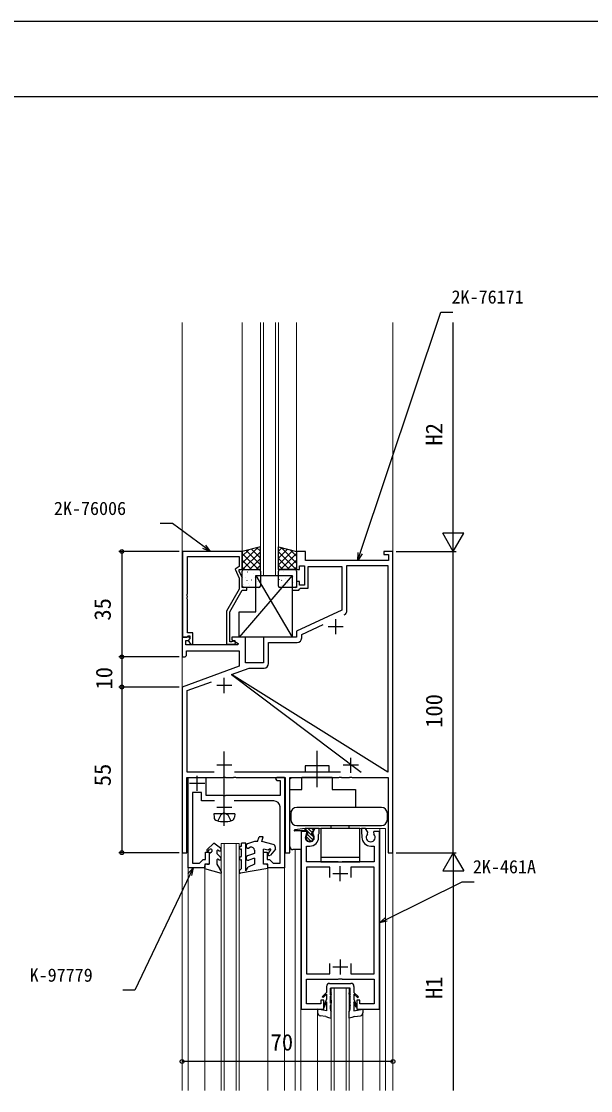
# Model space of a CAD drawing. Units: millimetres, scale not verified. Extents: x -437 to 438, y -681 to 679.
# Drawn here: x -4.3 to 184.6, y 288.7 to 643.7 of the extents above; entities that cross this region are included whole.
import ezdxf
from ezdxf.enums import TextEntityAlignment as Align

# ---------------------------------------------------------------- set-up
doc = ezdxf.new("R2010")
doc.units = ezdxf.units.MM
doc.header["$LTSCALE"] = 4
for name, color, linetype in [('0-2_YKK_11', 7, 'Continuous'), ('0-4_YKK_13', 4, 'Continuous'), ('0-5_YKK_D', 6, 'Continuous'), ('0-6_YKK_ZWAK', 7, 'Continuous')]:
    doc.layers.add(name, color=color, linetype=linetype)
doc.layers.add('0-3_YKK_12', color=2, linetype='Continuous', lineweight=18)
doc.styles.add('ＭＳ ゴシック', font='')
doc.styles.get('ＭＳ ゴシック').set_extended_font_data('MS Gothic')

msp = doc.modelspace()

# ---------------------------------------------------------------- linework, layer by layer
at = {"layer": '0-2_YKK_11'}
for p, q in [((100.047, 440.196), (100.047, 445.196)), ((102.547, 442.696), (97.547, 442.696)), ((65.547, 423.196), (60.547, 423.196)), ((63.047, 420.696), (63.047, 425.696)), ((63.047, 394.196), (63.047, 399.196)), ((105.047, 394.196), (105.047, 399.196)), ((65.547, 396.696), (60.547, 396.696)), ((101.648, 394.396), (66.445, 394.396)), ((107.547, 396.696), (102.547, 396.696)), ((50.647, 392.196), (51.147, 392.696)), ((56.55, 390.696), (51.55, 390.696)), ((54.05, 388.196), (54.05, 393.196)), ((83.05, 392.696), (80.55, 392.696)), ((84.847, 392.196), (85.347, 392.696)), ((63.325, 386.576), (62.775, 386.576)), ((63.05, 380.196), (63.05, 385.196)), ((79.55, 384.896), (66.336, 384.896)), ((65.55, 382.696), (60.55, 382.696)), ((101.546, 358.193), (101.546, 363.193)), ((104.046, 360.693), (99.046, 360.693)), ((101.546, 332.193), (101.546, 327.193)), ((104.046, 329.693), (99.046, 329.693))]:
    msp.add_line(p, q, dxfattribs=at)
for points in [[(49.247, 467.696), (49.247, 439.196), (50.577, 439.196), (50.877, 439.496), (51.077, 439.696), (51.647, 439.696), (51.647, 438.77), (51.073, 438.196), (51.823, 436.896), (52.647, 436.896), (52.647, 440.696), (50.877, 440.696), (50.877, 451.738), (50.757, 451.922), (50.757, 452.471), (50.877, 452.655), (50.877, 452.738), (50.757, 452.922), (50.757, 453.471), (50.877, 453.655), (50.877, 466.066), (68.047, 466.066), (68.047, 462.696), (66.626, 461.876), (68.047, 458.83), (68.047, 455.164), (63.847, 447.89), (63.847, 436.896), (66.247, 436.896)], [(65.748, 437.83), (65.498, 437.696), (64.847, 437.696), (64.847, 447.622), (69.047, 454.896), (70.547, 454.896), (70.547, 455.696), (69.047, 455.696), (69.047, 459.052), (68.047, 461.196), (68.047, 461.696), (69.047, 461.696), (69.047, 467.696), (49.247, 467.696)], [(119.047, 367.696), (119.047, 467.696), (116.047, 467.696), (116.047, 466.696), (117.547, 466.696), (117.547, 464.696), (90.047, 464.696), (90.047, 467.696), (87.047, 467.696), (87.047, 461.696), (88.047, 461.696), (88.047, 462.896), (89.647, 462.896), (89.647, 456.496), (88.047, 456.496), (88.047, 457.696), (87.047, 457.696), (87.047, 455.696), (85.547, 455.696), (85.547, 454.896), (87.747, 454.896), (88.047, 455.196), (88.347, 455.496), (90.847, 455.496), (90.847, 462.696), (102.047, 462.696), (102.047, 448.191), (87.047, 441.196), (87.047, 439.196), (76.047, 439.196), (76.047, 430.696), (70.047, 430.696), (70.047, 439.196), (65.547, 439.196), (65.547, 438.396), (67.712, 437.146), (67.591, 436.696), (50.247, 436.696), (50.247, 438.196), (51.071, 438.196)], [(103.747, 448.064), (103.747, 462.996), (117.347, 462.996), (117.347, 394.396), (65.499, 426.876), (108.445, 394.396)], [(88.747, 438.996), (88.747, 440.113), (95.852, 443.427)], [(51.071, 438.196), (51.683, 438.809), (51.522, 439.196), (49.047, 439.196), (49.047, 432.696), (50.047, 432.696), (50.547, 433.196), (50.547, 434.696), (68.047, 434.696), (68.047, 429.612), (49.047, 422.696), (49.047, 367.696), (50.647, 367.696), (50.647, 392.696), (62.588, 392.696), (62.772, 392.816), (63.322, 392.816), (63.505, 392.696), (66.088, 392.696), (66.272, 392.816), (66.822, 392.816), (67.005, 392.696), (83.247, 392.696), (83.247, 367.696), (84.847, 367.696), (84.847, 392.696), (101.088, 392.696), (101.272, 392.816), (101.822, 392.816), (102.005, 392.696), (104.588, 392.696), (104.772, 392.816), (105.322, 392.816), (105.505, 392.696), (117.447, 392.696), (117.447, 367.696), (119.047, 367.696)], [(77.747, 430.496), (77.747, 437.496), (87.247, 437.496)], [(65.499, 426.876), (71.326, 428.996), (76.247, 428.996)], [(59.648, 394.396), (50.747, 394.396), (50.747, 421.506), (58.803, 424.438)], [(59.764, 384.896), (55.55, 384.896), (55.55, 387.696), (52.55, 387.696), (52.55, 364.196), (54.85, 364.196), (56.05, 365.396), (56.85, 365.396), (56.85, 367.896), (58.05, 367.896), (58.05, 363.896), (56.55, 363.896), (56.55, 362.696), (51.05, 362.696), (51.05, 392.196)], [(62.775, 386.576), (62.592, 386.696), (57.05, 386.696), (57.05, 392.396)], [(80.55, 392.696), (80.05, 392.196), (80.55, 391.696), (81.55, 391.696), (81.55, 386.696), (63.508, 386.696), (63.325, 386.576)], [(83.05, 392.696), (83.05, 362.696), (77.55, 362.696), (77.55, 363.896), (76.05, 363.896), (76.05, 367.896), (77.25, 367.896), (77.25, 365.396), (78.05, 365.396), (79.25, 364.196), (81.55, 364.196), (81.55, 382.896)], [(88.546, 374.693), (88.546, 315.693), (96.046, 315.693), (96.046, 318.693), (95.046, 318.693), (95.046, 317.493), (90.346, 317.493), (90.346, 325.693), (100.875, 325.693)], [(90.395, 373.863), (90.478, 374.47), (90.349, 374.693), (88.546, 374.693)], [(94.446, 373.92), (94.546, 374.093), (94.546, 375.693), (93.121, 375.693), (92.414, 374.47), (92.497, 373.863)], [(94.346, 372.793), (94.346, 373.746), (94.446, 373.92)], [(102.217, 325.693), (112.746, 325.693), (112.746, 317.493), (108.046, 317.493), (108.046, 318.693), (107.046, 318.693), (107.046, 315.693), (114.546, 315.693), (114.546, 374.693), (112.743, 374.693), (112.614, 374.47), (112.697, 373.863)], [(110.595, 373.863), (110.678, 374.47), (109.972, 375.693), (108.546, 375.693), (108.546, 374.093), (108.646, 373.92)], [(108.646, 373.92), (108.746, 373.746), (108.746, 372.793)], [(100.875, 364.693), (90.346, 364.693), (90.346, 369.893), (91.446, 369.893)], [(111.646, 369.893), (112.746, 369.893), (112.746, 364.693), (102.217, 364.693)], [(98.046, 359.493), (98.046, 362.893), (90.346, 362.893), (90.346, 327.493), (98.046, 327.493), (98.046, 330.893)], [(102.217, 364.693), (102.025, 364.55), (101.067, 364.55), (100.875, 364.693)], [(105.046, 330.893), (105.046, 327.493), (112.746, 327.493), (112.746, 362.893), (105.046, 362.893), (105.046, 359.493)], [(100.875, 325.693), (101.067, 325.836), (102.025, 325.836), (102.217, 325.693)]]:
    msp.add_lwpolyline(points, dxfattribs=at)
for centre, radius, start, end in [((102.247, 448.064), 1.5, 294.99999, 359.99999), ((66.247, 437.496), 0.6, 270.00003, 146.25104), ((87.247, 438.996), 1.5, 270.00001, 359.99999), ((76.247, 430.496), 1.5, 270.00001, 359.99999), ((79.55, 382.896), 2, 0, 89.99998), ((91.446, 372.793), 1.5, 134.47755, 45.52247), ((91.446, 372.793), 2.9, 270, 0), ((111.646, 372.793), 2.9, 179.99968, 270), ((111.646, 372.793), 1.5, 134.47778, 45.52224)]:
    msp.add_arc(centre, radius, start, end, dxfattribs=at)
at = {"layer": '0-3_YKK_12'}
for p, q in [((49.047, 288.693), (49.047, 543.7)), ((69.047, 467.496), (69.047, 543.7)), ((75.047, 459.696), (75.047, 543.7)), ((76.047, 543.7), (76.047, 459.696)), ((80.047, 459.696), (80.047, 543.7)), ((81.047, 543.7), (81.047, 459.696)), ((87.047, 467.496), (87.047, 543.7)), ((119.047, 288.693), (119.047, 543.7)), ((75.047, 459.696), (81.047, 459.696)), ((83.05, 288.693), (83.05, 392.596)), ((116.547, 375.693), (92.613, 375.693)), ((114.647, 288.693), (114.647, 375.693)), ((116.547, 288.693), (116.547, 375.693)), ((62.046, 288.693), (62.046, 370.7)), ((62.046, 370.7), (68.046, 370.7)), ((63.046, 370.7), (63.046, 288.693)), ((67.046, 288.693), (67.046, 370.7)), ((68.046, 370.7), (68.046, 288.693)), ((86.547, 368.696), (86.547, 288.693)), ((88.446, 288.693), (88.446, 368.696)), ((51.05, 288.693), (51.05, 363.184)), ((56.55, 362.896), (56.55, 288.693)), ((77.55, 362.896), (77.55, 288.693)), ((98.546, 288.693), (98.546, 322.696)), ((98.546, 322.696), (104.546, 322.696)), ((99.546, 322.696), (99.546, 288.693)), ((103.546, 288.693), (103.546, 322.696)), ((104.546, 322.696), (104.546, 288.693)), ((94.046, 315.693), (94.046, 288.693)), ((109.046, 288.693), (109.046, 315.696))]:
    msp.add_line(p, q, dxfattribs=at)
at = {"layer": '0-4_YKK_13'}
for p, q in [((74.184, 468.981), (69.047, 463.843)), ((73.902, 468.91), (75.047, 467.766)), ((82.191, 468.91), (81.047, 467.766)), ((81.909, 468.981), (87.047, 463.843)), ((71.191, 468.232), (69.047, 466.088)), ((69.047, 467.031), (74.381, 461.696)), ((75.047, 467.598), (69.145, 461.696)), ((70.31, 468.012), (75.047, 463.276)), ((75.047, 465.353), (71.39, 461.696)), ((72.106, 468.461), (75.047, 465.521)), ((83.987, 468.461), (81.047, 465.521)), ((85.783, 468.012), (81.047, 463.276)), ((81.047, 467.598), (86.948, 461.696)), ((81.047, 465.353), (84.703, 461.696)), ((87.047, 467.031), (81.712, 461.696)), ((84.902, 468.232), (87.047, 466.088)), ((69.047, 464.786), (72.136, 461.696)), ((69.047, 462.541), (69.891, 461.696)), ((69.547, 461.696), (74.547, 461.696)), ((75.047, 463.108), (73.635, 461.696)), ((81.047, 463.108), (82.458, 461.696)), ((81.547, 461.696), (86.547, 461.696)), ((87.047, 464.786), (83.957, 461.696)), ((84.074, 461.602), (84.08, 461.594)), ((87.047, 462.541), (86.202, 461.696)), ((85.547, 459.696), (68.047, 439.196)), ((69.047, 456.196), (69.047, 461.196)), ((69.232, 459.024), (69.238, 459.031)), ((70.088, 459.017), (70.132, 459.04)), ((70.645, 458.03), (70.692, 458.119)), ((70.679, 460.906), (70.723, 460.93)), ((71.207, 461.229), (71.213, 461.236)), ((72.113, 458.282), (72.157, 458.306)), ((72.756, 460.474), (72.8, 460.498)), ((72.993, 459.209), (72.999, 459.216)), ((73.547, 459.696), (85.547, 439.196)), ((74.781, 459.74), (74.825, 459.764)), ((75.047, 461.196), (75.047, 456.196)), ((81.047, 456.196), (81.047, 461.196)), ((81.248, 458.452), (81.292, 458.428)), ((82.083, 458.205), (82.129, 458.116)), ((82.254, 459.619), (82.261, 459.612)), ((82.681, 461.076), (82.725, 461.052)), ((83.324, 458.884), (83.368, 458.86)), ((84.758, 461.508), (84.802, 461.484)), ((84.972, 459.729), (85.019, 459.641)), ((85.349, 459.618), (85.393, 459.594)), ((86.015, 459.434), (86.022, 459.427)), ((87.047, 461.196), (87.047, 456.196)), ((69.445, 456.825), (69.489, 456.849)), ((74.547, 455.696), (69.547, 455.696)), ((71.051, 457.041), (71.058, 457.049)), ((71.522, 456.393), (71.565, 456.417)), ((74.189, 457.85), (74.233, 457.874)), ((75.045, 457.487), (75.047, 457.488)), ((86.547, 455.696), (81.547, 455.696)), ((81.891, 456.26), (81.935, 456.236)), ((83.916, 456.994), (83.959, 456.97)), ((84.229, 457.414), (84.236, 457.407)), ((85.992, 457.427), (86.036, 457.403)), ((63.05, 376.571), (63.05, 401.261)), ((93.847, 389.496), (93.847, 401.496)), ((98.847, 392.696), (88.847, 392.696)), ((88.847, 388.696), (88.847, 392.696)), ((98.847, 392.696), (98.847, 388.696)), ((84.847, 369.696), (84.847, 388.696)), ((84.847, 388.696), (88.847, 388.696)), ((98.847, 388.696), (106.647, 388.696)), ((106.647, 388.696), (106.647, 382.695)), ((66.55, 380.596), (66.452, 379.477)), ((84.847, 381.496), (85.265, 381.496)), ((84.847, 380.696), (85.097, 380.698)), ((85.097, 380.693), (85.097, 378.693)), ((115.197, 382.693), (87.097, 382.693)), ((117.197, 378.693), (117.197, 380.693)), ((87.097, 376.693), (115.197, 376.693)), ((98.546, 375.693), (98.546, 376.693)), ((104.546, 375.693), (104.546, 376.693)), ((74.046, 371.404), (74.592, 372.904)), ((75.948, 372.904), (74.592, 372.904)), ((75.546, 371.404), (75.948, 372.904)), ((89.946, 375.693), (86.424, 375.292)), ((90.408, 374.893), (86.446, 374.893)), ((92.946, 375.693), (89.946, 375.693)), ((89.946, 374.893), (89.946, 375.693)), ((91.446, 374.083), (89.946, 375.583)), ((90.491, 372.793), (90.183, 373.101)), ((90.796, 374.221), (90.408, 374.893)), ((91.446, 371.838), (90.491, 372.793)), ((91.446, 372.961), (90.615, 373.792)), ((90.796, 373.919), (90.796, 374.221)), ((92.736, 372.793), (91.446, 374.083)), ((91.614, 372.793), (91.446, 372.961)), ((92.445, 371.961), (91.614, 372.793)), ((92.63, 375.145), (92.081, 375.693)), ((92.096, 374.221), (92.946, 375.693)), ((92.096, 373.919), (92.096, 374.221)), ((92.746, 372.783), (92.736, 372.793)), ((57.32, 368.591), (59.632, 370.904)), ((61.796, 369.192), (59.632, 370.904)), ((68.417, 369.815), (68.746, 369.904)), ((70.246, 370.904), (68.746, 370.904)), ((68.746, 369.904), (68.746, 370.904)), ((70.246, 361.695), (70.246, 370.904)), ((73.046, 371.404), (70.802, 370.615)), ((71.788, 369.514), (71.191, 369.166)), ((74.047, 371.404), (73.046, 371.404)), ((79.305, 370.397), (75.547, 371.404)), ((80.046, 368.904), (80.046, 369.431)), ((91.754, 371.53), (91.446, 371.838)), ((57.673, 368.238), (58.193, 368.757)), ((58.046, 367.404), (58.846, 368.004)), ((58.046, 367.404), (58.046, 363.904)), ((60.546, 368.066), (60.546, 367.404)), ((61.796, 366.22), (60.546, 367.404)), ((61.296, 368.326), (60.996, 368.499)), ((68.417, 366.315), (68.746, 366.404)), ((68.746, 368.868), (68.676, 368.85)), ((68.746, 366.404), (68.746, 368.868)), ((73.046, 367.404), (70.802, 366.615)), ((73.046, 365.851), (71.191, 365.166)), ((73.047, 368.548), (73.046, 367.404)), ((73.046, 365.851), (73.046, 363.904)), ((76.046, 363.904), (76.046, 368.904)), ((77.624, 368.481), (76.046, 368.904)), ((78.046, 368.904), (77.624, 368.481)), ((78.546, 368.904), (77.626, 367.474)), ((78.546, 368.904), (78.046, 368.904)), ((80.046, 368.904), (78.437, 366.891)), ((88.447, 368.696), (85.847, 368.696)), ((95.046, 366.193), (108.046, 366.193)), ((56.546, 363.204), (56.546, 362.404)), ((56.546, 362.404), (62.046, 360.904)), ((57.246, 363.904), (58.046, 363.904)), ((60.546, 365.094), (60.546, 363.904)), ((60.546, 363.904), (61.425, 362.488)), ((61.296, 365.354), (60.996, 365.527)), ((62.046, 361.411), (61.425, 362.488)), ((68.046, 361.704), (68.746, 362.404)), ((77.546, 362.404), (68.392, 360.907)), ((68.746, 365.368), (68.676, 365.35)), ((68.746, 362.404), (68.746, 365.368)), ((70.246, 361.695), (70.93, 362.879)), ((73.046, 363.904), (70.93, 362.879)), ((76.847, 363.904), (76.047, 363.904)), ((77.547, 362.404), (77.547, 363.204)), ((95.046, 364.693), (108.046, 364.693)), ((62.046, 361.411), (62.046, 360.904)), ((68.046, 361.704), (68.046, 361.204)), ((96.996, 323.296), (96.996, 321.245)), ((97.996, 324.296), (105.096, 324.296)), ((106.096, 323.296), (106.096, 321.245)), ((96.996, 321.245), (95.543, 319.879)), ((95.826, 319.596), (95.546, 319.876)), ((95.826, 319.596), (96.996, 320.696)), ((96.996, 320.696), (96.996, 319.038)), ((104.796, 322.696), (98.296, 322.696)), ((98.296, 320.496), (98.296, 322.696)), ((98.546, 320.708), (98.296, 320.008)), ((98.296, 317.696), (98.296, 320.008)), ((104.546, 320.708), (104.796, 320.008)), ((104.796, 320.496), (104.796, 322.696)), ((104.796, 317.696), (104.796, 320.008)), ((106.096, 321.245), (107.549, 319.879)), ((107.266, 319.596), (106.096, 320.696)), ((106.096, 320.696), (106.096, 319.038)), ((107.266, 319.596), (107.546, 319.876)), ((96.996, 319.038), (96.027, 316.48)), ((96.238, 316.273), (96.027, 316.48)), ((96.238, 316.273), (96.996, 318.196)), ((96.996, 318.196), (96.996, 315.196)), ((98.546, 318.696), (98.296, 317.696)), ((98.546, 317.928), (98.296, 316.928)), ((98.296, 315.696), (98.296, 316.928)), ((98.546, 318.696), (98.546, 317.928)), ((104.546, 318.696), (104.546, 317.928)), ((104.546, 318.696), (104.796, 317.696)), ((104.546, 317.928), (104.796, 316.928)), ((104.796, 315.696), (104.796, 316.928)), ((106.096, 319.038), (107.065, 316.481)), ((106.855, 316.273), (106.096, 318.197)), ((106.096, 318.196), (106.096, 315.196)), ((106.855, 316.273), (107.065, 316.481)), ((94.046, 315.696), (94.046, 314.536)), ((96.996, 315.196), (94.046, 315.696)), ((96.793, 313.257), (94.873, 313.551)), ((98.546, 312.696), (98.546, 314.939)), ((104.546, 312.696), (104.546, 314.939)), ((106.096, 315.196), (109.046, 315.696)), ((106.299, 313.257), (108.219, 313.551)), ((109.046, 315.696), (109.046, 314.536))]:
    msp.add_line(p, q, dxfattribs=at)
for points in [[(75.047, 469.196), (69.047, 467.696), (69.047, 461.696), (75.047, 461.696)], [(81.047, 469.196), (87.047, 467.696), (87.047, 461.696), (81.047, 461.696)], [(73.547, 459.696), (85.547, 459.696), (85.547, 439.196), (68.047, 439.196), (68.047, 447.696), (73.547, 447.696)], [(97.847, 394.496), (97.847, 396.496), (89.847, 396.496), (89.847, 394.496)]]:
    msp.add_lwpolyline(points, close=True, dxfattribs=at)
for points in [[(66.55, 380.596), (59.55, 380.596), (59.648, 379.477)], [(63.05, 380.896), (61.905, 380.288), (60.893, 378.259)], [(63.05, 380.896), (64.195, 380.288), (65.206, 378.259)], [(92.219, 374.433), (91.446, 375.206), (90.959, 375.693)], [(108.046, 364.693), (108.046, 375.693), (95.046, 375.693), (95.046, 364.693)], [(98.546, 320.708), (98.546, 321.196), (98.296, 320.496)], [(104.546, 320.708), (104.546, 321.196), (104.796, 320.496)], [(96.793, 313.257), (97.683, 313.015), (98.546, 312.696)], [(106.299, 313.257), (105.409, 313.015), (104.546, 312.696)]]:
    msp.add_lwpolyline(points, dxfattribs=at)
for centre, radius, start, end in [((69.547, 461.196), 0.5, 90, 180), ((74.547, 461.196), 0.5, 0, 90), ((81.547, 461.196), 0.5, 90, 180), ((86.547, 461.196), 0.5, 0, 90), ((69.547, 456.196), 0.5, 180, 270), ((74.547, 456.196), 0.5, 270, 0), ((81.547, 456.196), 0.5, 180, 270), ((86.547, 456.196), 0.5, 270, 0), ((87.097, 380.693), 2, 90, 180), ((115.197, 380.693), 2, 0, 90), ((60.943, 379.59), 1.3, 185, 254.11915), ((63.05, 386.996), 9, 254.11915, 285.88085), ((65.157, 379.59), 1.3, 285.88085, 355), ((87.097, 378.693), 2, 180, 270), ((115.197, 378.693), 2, 270, 0), ((86.446, 375.093), 0.2, 96.4989, 270), ((91.446, 372.793), 1.3, 120, 60), ((68.547, 369.333), 0.5, 104.99867, 285.00012), ((70.996, 369.89), 0.75, 104.99952, 285.00065), ((72.047, 368.548), 1, 0.0035, 104.99855), ((79.046, 369.431), 1, 0, 74.99869), ((85.847, 369.696), 1, 180, 270), ((57.496, 368.414), 0.25, 135, 315), ((58.546, 368.404), 0.5, 306.8699, 135), ((60.896, 368.153), 0.361, 73.89789, 193.89789), ((61.546, 368.759), 0.5, 240, 60), ((61.546, 365.787), 0.5, 240, 60), ((68.547, 365.833), 0.5, 104.999, 285.00147), ((70.996, 365.89), 0.75, 104.99952, 285.00065), ((78.046, 367.204), 0.5, 147.22023, 321.34702), ((57.246, 363.204), 0.7, 90, 180), ((60.896, 365.181), 0.361, 73.89789, 193.89789), ((76.847, 363.204), 0.7, 0.00375, 89.9975), ((68.346, 361.204), 0.3, 180, 278.63582), ((97.996, 323.296), 1, 90.00087, 179.99913), ((105.096, 323.296), 1, 0.00087, 90), ((95.046, 314.536), 1, 179.99913, 260.05001), ((99.56, 315.694), 1.264, 179.87098, 216.64953), ((103.531, 315.694), 1.264, 323.35074, 0.12928), ((108.046, 314.536), 1, 279.94999, 0.00087)]:
    msp.add_arc(centre, radius, start, end, dxfattribs=at)
at = {"layer": '0-5_YKK_D'}
for p, q in [((139.047, 474.696), (139.047, 543.7)), ((139.047, 467.696), (139.047, 479.821)), ((139.047, 467.696), (135.547, 473.759)), ((142.547, 473.759), (135.547, 473.759)), ((139.047, 467.696), (142.547, 473.759)), ((48.047, 467.696), (28.047, 467.696)), ((29.047, 467.696), (29.047, 432.696)), ((120.047, 467.696), (140.047, 467.696)), ((121.047, 467.696), (140.047, 467.696)), ((139.047, 367.696), (139.047, 467.696)), ((48.047, 432.696), (28.047, 432.696)), ((48.047, 432.696), (28.047, 432.696)), ((29.047, 432.696), (29.047, 422.696)), ((47.047, 422.696), (28.047, 422.696)), ((48.047, 422.696), (28.047, 422.696)), ((29.047, 422.696), (29.047, 367.696)), ((48.047, 367.696), (28.047, 367.696)), ((120.047, 367.696), (140.047, 367.696)), ((120.047, 367.696), (140.047, 367.696)), ((139.047, 367.696), (135.547, 361.634)), ((139.047, 367.696), (142.547, 361.634)), ((139.047, 367.696), (139.047, 355.572)), ((135.547, 361.634), (142.547, 361.634)), ((139.047, 360.696), (139.047, 288.693)), ((119.047, 298.348), (49.047, 298.348))]:
    msp.add_line(p, q, dxfattribs=at)
for points in [[(107.377, 464.696), (108.183, 467.116), (134.874, 547.2), (138.924, 547.2)], [(58.416, 467.696), (56.368, 469.215), (45.864, 476.996), (41.814, 476.996)], [(56.774, 469.764), (58.416, 467.696), (55.961, 468.666)], [(108.831, 466.9), (107.377, 464.696), (107.535, 467.332)], [(52.698, 362.696), (51.606, 360.392), (33.429, 322.034), (29.379, 322.034)], [(50.988, 360.685), (52.698, 362.696), (52.223, 360.099)], [(114.546, 344.414), (116.83, 345.548), (141.951, 358.021), (146.001, 358.021)], [(117.134, 344.936), (114.546, 344.414), (116.526, 346.16)]]:
    msp.add_lwpolyline(points, dxfattribs=at)
for centre in [(29.047, 467.696), (29.047, 432.696), (29.047, 432.696), (29.047, 422.696), (29.047, 422.696), (29.047, 367.696), (49.047, 298.348), (119.047, 298.348)]:
    msp.add_circle(centre, 0.637, dxfattribs=at)
at = {"layer": '0-6_YKK_ZWAK'}
for p, q in [((438.3, 643.7), (-436.7, 643.7)), ((438.3, 618.7), (-436.7, 618.7))]:
    msp.add_line(p, q, dxfattribs=at)

# ---------------------------------------------------------------- texts
at = {"layer": '0-5_YKK_D', "style": 'ＭＳ ゴシック'}
for s, height, p in [('2K-76171', 4.399, (138.481, 548.7)), ('2K-76006', 4.399, (6.53, 478.496)), ('2K-461A', 4.399, (145.558, 359.521)), ('K-97779', 4.399, (-1.541, 323.534)), ('70', 5.499, (78.422, 300.348))]:
    msp.add_text(s, height=height, dxfattribs=at).set_placement(p, align=Align.BOTTOM_LEFT)
for s, p in [('H2', (137.047, 502.87)), ('35', (27.047, 444.742)), ('10', (27.547, 421.858)), ('100', (137.047, 409.131)), ('55', (27.047, 389.742)), ('H1', (137.047, 319.112))]:
    msp.add_text(s, height=5.499, rotation=90, dxfattribs=at).set_placement(p, align=Align.BOTTOM_LEFT)

doc.saveas('drawing.dxf')
